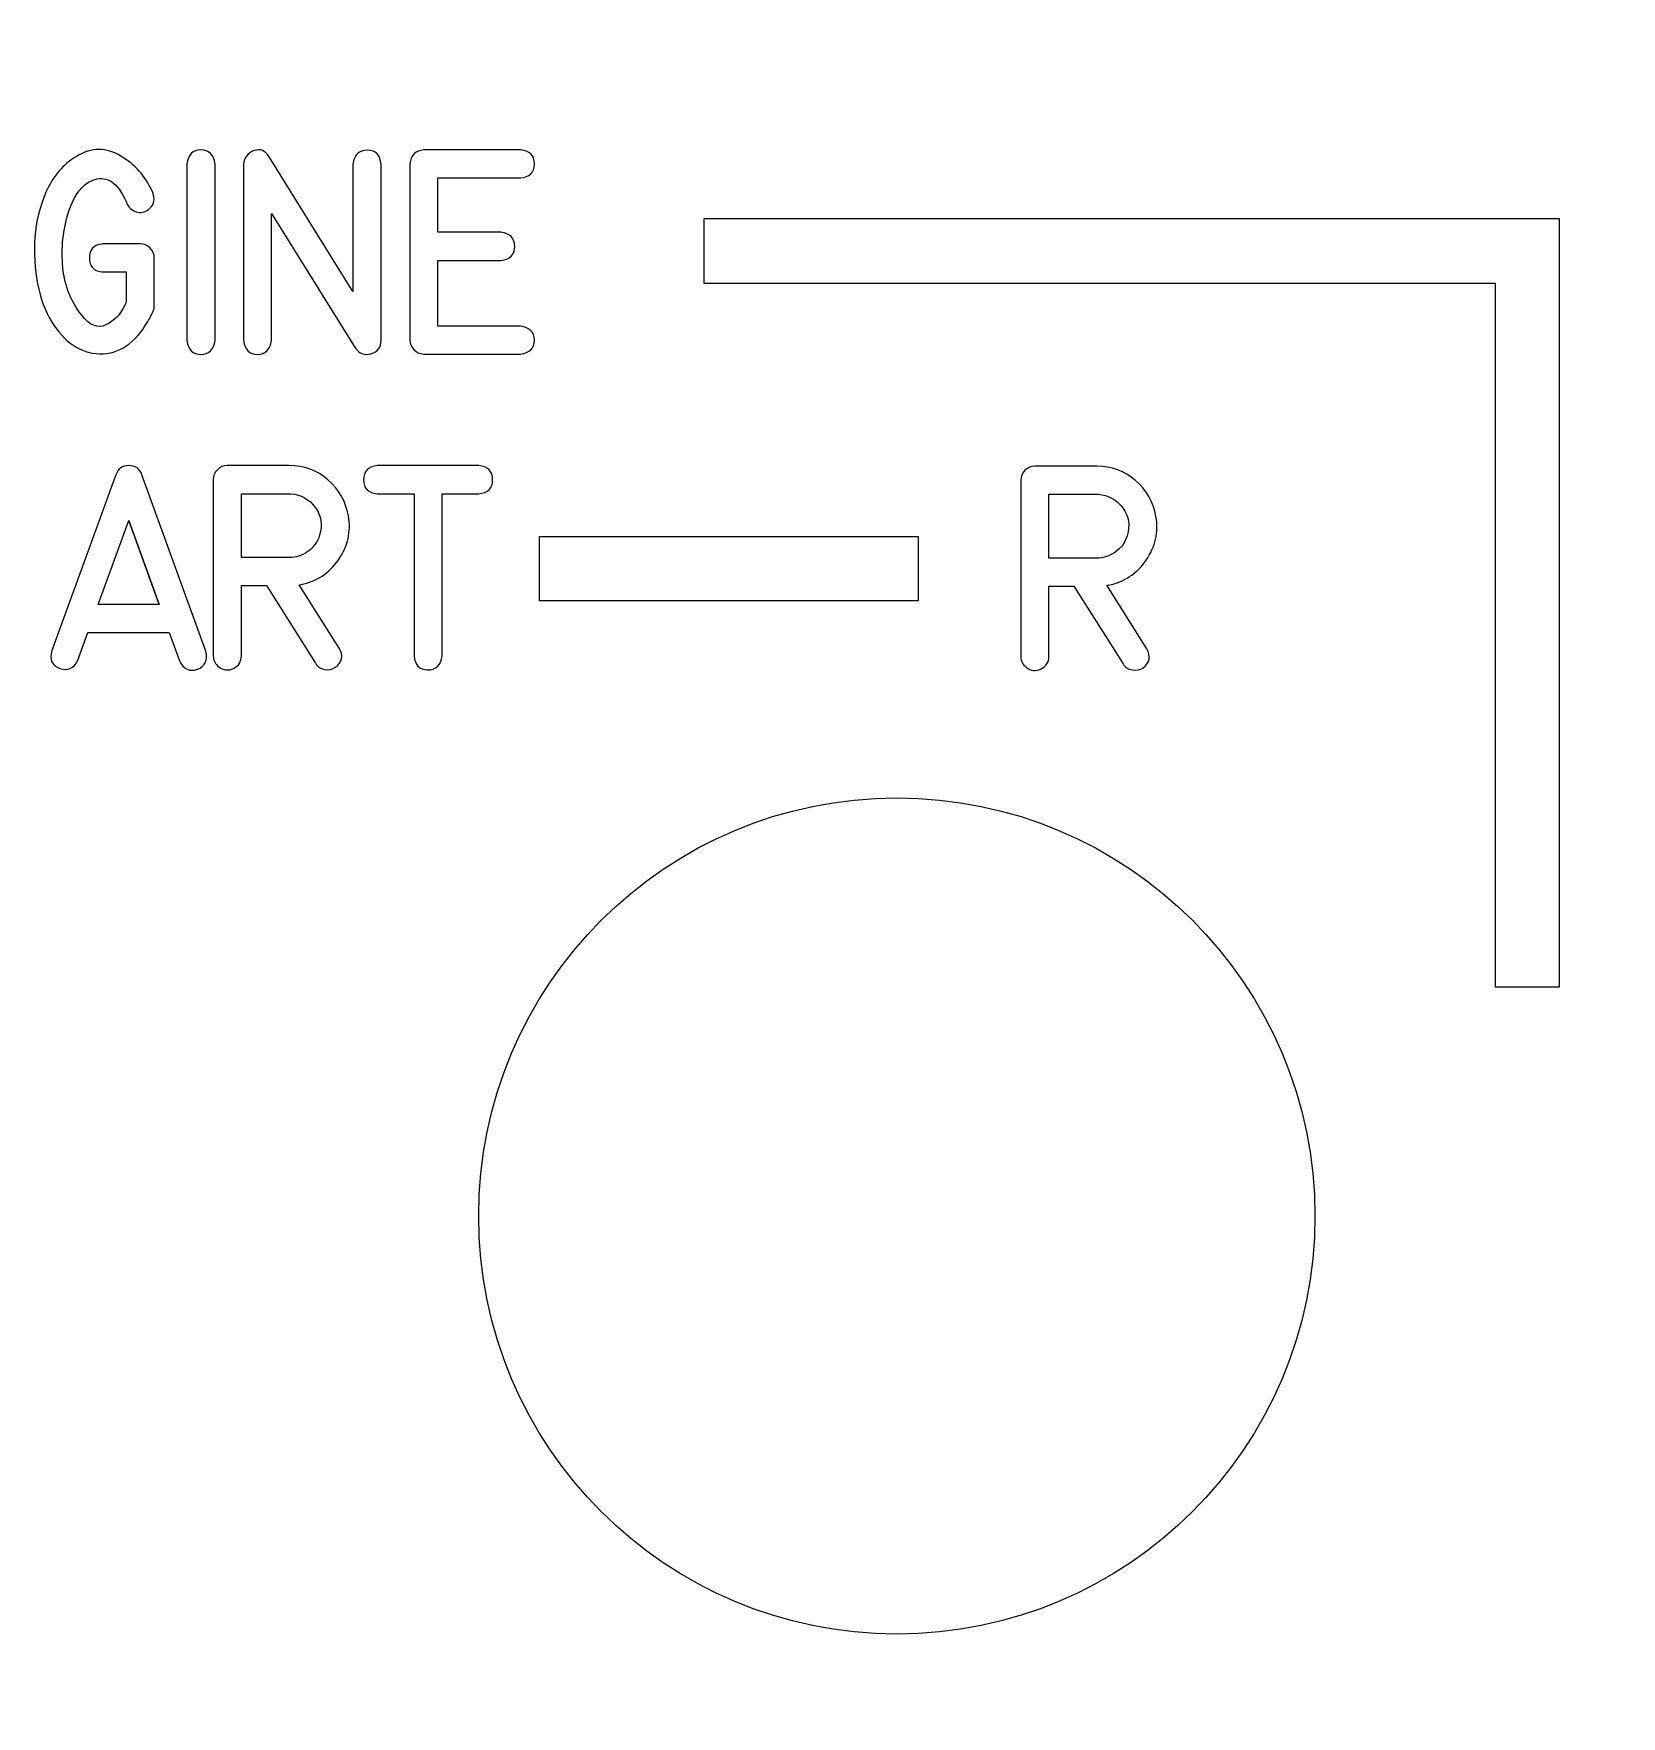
# Model space of a CAD drawing. Header units: millimetres. Extents: x -72 to 72, y -123 to 123.
# Drawn here: x -37.42 to -12.74, y 37.25 to 63.41 of the extents above; entities that cross this region are included whole.
import ezdxf

# ---------------------------------------------------------------- set-up
doc = ezdxf.new("R2010")
doc.units = ezdxf.units.MM
doc.header["$MEASUREMENT"] = 0
doc.layers.add('Layer 1', color=7, linetype='Continuous')

msp = doc.modelspace()

# ---------------------------------------------------------------- linework, layer by layer
at = {"layer": 'Layer 1', "color": 250, "lineweight": 9}
msp.add_ellipse((-24, 45.025), major_axis=(0, 6.5), ratio=1, dxfattribs=at)
at = {"layer": 'Layer 1', "lineweight": 9}
msp.add_open_spline([(70.725, 123.025), (70.725, 123.025), (-70.725, 123.025), (-70.725, 123.025), (-70.725, 123.025), (-71.1231, 123.0247), (-71.5047, 122.8663), (-71.786, 122.5847), (-71.786, 122.5847), (-72.0673, 122.303), (-72.2252, 121.923), (-72.225, 121.525), (-72.225, 121.525), (-72.225, 121.525), (-72.225, 117.0375), (-72.225, 117.0375), (-72.225, 117.0375), (-72.2247, 116.6394), (-72.0664, 116.2577), (-71.7847, 115.9764), (-71.7847, 115.9764), (-71.503, 115.6951), (-71.1231, 115.5372), (-70.725, 115.5375), (-70.725, 115.5375), (-70.725, 115.5375), (-68.2625, 115.5375), (-68.2625, 115.5375), (-68.2625, 115.5375), (-66.1189, 115.5375), (-64.1381, 114.3939), (-63.0663, 112.5375), (-63.0663, 112.5375), (-61.9945, 110.6811), (-61.9945, 108.3939), (-63.0663, 106.5375), (-63.0663, 106.5375), (-64.1381, 104.6811), (-66.1189, 103.5375), (-68.2625, 103.5375), (-68.2625, 103.5375), (-68.2625, 103.5375), (-70.725, 103.5375), (-70.725, 103.5375), (-70.725, 103.5375), (-71.1231, 103.5372), (-71.5047, 103.3788), (-71.786, 103.0972), (-71.786, 103.0972), (-72.0673, 102.8155), (-72.2252, 102.4355), (-72.225, 102.0375), (-72.225, 102.0375), (-72.225, 102.0375), (-72.225, 50.3625), (-72.225, 50.3625), (-72.225, 50.3625), (-72.2247, 49.9644), (-72.0664, 49.5827), (-71.7847, 49.3014), (-71.7847, 49.3014), (-71.503, 49.0201), (-71.1231, 48.8622), (-70.725, 48.8625), (-70.725, 48.8625), (-70.725, 48.8625), (-68.2625, 48.8625), (-68.2625, 48.8625), (-68.2625, 48.8625), (-66.1189, 48.8625), (-64.1381, 47.7189), (-63.0663, 45.8625), (-63.0663, 45.8625), (-61.9945, 44.0061), (-61.9945, 41.7189), (-63.0663, 39.8625), (-63.0663, 39.8625), (-64.1381, 38.0061), (-66.1189, 36.8625), (-68.2625, 36.8625), (-68.2625, 36.8625), (-68.2625, 36.8625), (-70.725, 36.8625), (-70.725, 36.8625), (-70.725, 36.8625), (-71.1231, 36.8622), (-71.5047, 36.7038), (-71.786, 36.4222), (-71.786, 36.4222), (-72.0673, 36.1405), (-72.2252, 35.7605), (-72.225, 35.3625), (-72.225, 35.3625), (-72.225, 35.3625), (-72.225, -35.3625), (-72.225, -35.3625), (-72.225, -35.3625), (-72.2247, -35.7606), (-72.0664, -36.1423), (-71.7847, -36.4236), (-71.7847, -36.4236), (-71.503, -36.7049), (-71.1231, -36.8628), (-70.725, -36.8625), (-70.725, -36.8625), (-70.725, -36.8625), (-68.2625, -36.8625), (-68.2625, -36.8625), (-68.2625, -36.8625), (-66.1189, -36.8625), (-64.1381, -38.0061), (-63.0663, -39.8625), (-63.0663, -39.8625), (-61.9945, -41.7189), (-61.9945, -44.0061), (-63.0663, -45.8625), (-63.0663, -45.8625), (-64.1381, -47.7189), (-66.1189, -48.8625), (-68.2625, -48.8625), (-68.2625, -48.8625), (-68.2625, -48.8625), (-70.725, -48.8625), (-70.725, -48.8625), (-70.725, -48.8625), (-71.1231, -48.8628), (-71.5047, -49.0212), (-71.786, -49.3028), (-71.786, -49.3028), (-72.0673, -49.5845), (-72.2252, -49.9645), (-72.225, -50.3625), (-72.225, -50.3625), (-72.225, -50.3625), (-72.225, -102.0375), (-72.225, -102.0375), (-72.225, -102.0375), (-72.2247, -102.4356), (-72.0664, -102.8173), (-71.7847, -103.0986), (-71.7847, -103.0986), (-71.503, -103.3799), (-71.1231, -103.5378), (-70.725, -103.5375), (-70.725, -103.5375), (-70.725, -103.5375), (-68.2625, -103.5375), (-68.2625, -103.5375), (-68.2625, -103.5375), (-66.1189, -103.5375), (-64.1381, -104.6811), (-63.0663, -106.5375), (-63.0663, -106.5375), (-61.9945, -108.3939), (-61.9945, -110.6811), (-63.0663, -112.5375), (-63.0663, -112.5375), (-64.1381, -114.3939), (-66.1189, -115.5375), (-68.2625, -115.5375), (-68.2625, -115.5375), (-68.2625, -115.5375), (-70.725, -115.5375), (-70.725, -115.5375), (-70.725, -115.5375), (-71.1231, -115.5378), (-71.5047, -115.6962), (-71.786, -115.9778), (-71.786, -115.9778), (-72.0673, -116.2595), (-72.2252, -116.6395), (-72.225, -117.0375), (-72.225, -117.0375), (-72.225, -117.0375), (-72.225, -121.525), (-72.225, -121.525), (-72.225, -121.525), (-72.2247, -121.9231), (-72.0664, -122.3048), (-71.7847, -122.5861), (-71.7847, -122.5861), (-71.503, -122.8674), (-71.1231, -123.0253), (-70.725, -123.025), (-70.725, -123.025), (-70.725, -123.025), (70.725, -123.025), (70.725, -123.025), (70.725, -123.025), (71.1231, -123.0248), (71.5048, -122.8664), (71.7861, -122.5847), (71.7861, -122.5847), (72.0674, -122.3031), (72.2253, -121.9231), (72.225, -121.525), (72.225, -121.525), (72.225, -121.525), (72.225, -117.0375), (72.225, -117.0375), (72.225, -117.0375), (72.2248, -116.6395), (72.0664, -116.2578), (71.7847, -115.9765), (71.7847, -115.9765), (71.5031, -115.6952), (71.1231, -115.5373), (70.725, -115.5375), (70.725, -115.5375), (70.725, -115.5375), (68.2625, -115.5375), (68.2625, -115.5375), (68.2625, -115.5375), (66.1189, -115.5375), (64.1382, -114.3939), (63.0664, -112.5375), (63.0664, -112.5375), (61.9946, -110.6811), (61.9946, -108.3939), (63.0664, -106.5375), (63.0664, -106.5375), (64.1382, -104.6811), (66.1189, -103.5375), (68.2625, -103.5375), (68.2625, -103.5375), (68.2625, -103.5375), (70.725, -103.5375), (70.725, -103.5375), (70.725, -103.5375), (71.1231, -103.5373), (71.5048, -103.3789), (71.7861, -103.0972), (71.7861, -103.0972), (72.0674, -102.8156), (72.2253, -102.4356), (72.225, -102.0375), (72.225, -102.0375), (72.225, -102.0375), (72.225, -50.3625), (72.225, -50.3625), (72.225, -50.3625), (72.2248, -49.9645), (72.0664, -49.5828), (71.7847, -49.3015), (71.7847, -49.3015), (71.5031, -49.0202), (71.1231, -48.8623), (70.725, -48.8625), (70.725, -48.8625), (70.725, -48.8625), (68.2625, -48.8625), (68.2625, -48.8625), (68.2625, -48.8625), (66.1189, -48.8625), (64.1382, -47.7189), (63.0664, -45.8625), (63.0664, -45.8625), (61.9946, -44.0061), (61.9946, -41.7189), (63.0664, -39.8625), (63.0664, -39.8625), (64.1382, -38.0061), (66.1189, -36.8625), (68.2625, -36.8625), (68.2625, -36.8625), (68.2625, -36.8625), (70.725, -36.8625), (70.725, -36.8625), (70.725, -36.8625), (71.1231, -36.8623), (71.5048, -36.7039), (71.7861, -36.4222), (71.7861, -36.4222), (72.0674, -36.1406), (72.2253, -35.7606), (72.225, -35.3625), (72.225, -35.3625), (72.225, -35.3625), (72.225, 35.3625), (72.225, 35.3625), (72.225, 35.3625), (72.2248, 35.7605), (72.0664, 36.1422), (71.7847, 36.4235), (71.7847, 36.4235), (71.5031, 36.7048), (71.1231, 36.8627), (70.725, 36.8625), (70.725, 36.8625), (70.725, 36.8625), (68.2625, 36.8625), (68.2625, 36.8625), (68.2625, 36.8625), (66.1189, 36.8625), (64.1382, 38.0061), (63.0664, 39.8625), (63.0664, 39.8625), (61.9946, 41.7189), (61.9946, 44.0061), (63.0664, 45.8625), (63.0664, 45.8625), (64.1382, 47.7189), (66.1189, 48.8625), (68.2625, 48.8625), (68.2625, 48.8625), (68.2625, 48.8625), (70.725, 48.8625), (70.725, 48.8625), (70.725, 48.8625), (71.1231, 48.8627), (71.5048, 49.0211), (71.7861, 49.3028), (71.7861, 49.3028), (72.0674, 49.5844), (72.2253, 49.9644), (72.225, 50.3625), (72.225, 50.3625), (72.225, 50.3625), (72.225, 102.0375), (72.225, 102.0375), (72.225, 102.0375), (72.2248, 102.4355), (72.0664, 102.8172), (71.7847, 103.0985), (71.7847, 103.0985), (71.5031, 103.3798), (71.1231, 103.5377), (70.725, 103.5375), (70.725, 103.5375), (70.725, 103.5375), (68.2625, 103.5375), (68.2625, 103.5375), (68.2625, 103.5375), (66.1189, 103.5375), (64.1382, 104.6811), (63.0664, 106.5375), (63.0664, 106.5375), (61.9946, 108.3939), (61.9946, 110.6811), (63.0664, 112.5375), (63.0664, 112.5375), (64.1382, 114.3939), (66.1189, 115.5375), (68.2625, 115.5375), (68.2625, 115.5375), (68.2625, 115.5375), (70.725, 115.5375), (70.725, 115.5375), (70.725, 115.5375), (71.1231, 115.5377), (71.5048, 115.6961), (71.7861, 115.9778), (71.7861, 115.9778), (72.0674, 116.2594), (72.2253, 116.6394), (72.225, 117.0375), (72.225, 117.0375), (72.225, 117.0375), (72.225, 121.525), (72.225, 121.525), (72.225, 121.525), (72.2248, 121.923), (72.0664, 122.3047), (71.7847, 122.586), (71.7847, 122.586), (71.5031, 122.8673), (71.1231, 123.0252), (70.725, 123.025)], degree=3, knots=[0, 0, 0, 0, 0.0107527, 0.0107527, 0.0107527, 0.0107527, 0.0215054, 0.0215054, 0.0215054, 0.0215054, 0.0322581, 0.0322581, 0.0322581, 0.0322581, 0.0430108, 0.0430108, 0.0430108, 0.0430108, 0.0537634, 0.0537634, 0.0537634, 0.0537634, 0.0645161, 0.0645161, 0.0645161, 0.0645161, 0.0752688, 0.0752688, 0.0752688, 0.0752688, 0.0860215, 0.0860215, 0.0860215, 0.0860215, 0.0967742, 0.0967742, 0.0967742, 0.0967742, 0.1075269, 0.1075269, 0.1075269, 0.1075269, 0.1182796, 0.1182796, 0.1182796, 0.1182796, 0.1290323, 0.1290323, 0.1290323, 0.1290323, 0.1397849, 0.1397849, 0.1397849, 0.1397849, 0.1505376, 0.1505376, 0.1505376, 0.1505376, 0.1612903, 0.1612903, 0.1612903, 0.1612903, 0.172043, 0.172043, 0.172043, 0.172043, 0.1827957, 0.1827957, 0.1827957, 0.1827957, 0.1935484, 0.1935484, 0.1935484, 0.1935484, 0.2043011, 0.2043011, 0.2043011, 0.2043011, 0.2150538, 0.2150538, 0.2150538, 0.2150538, 0.2258065, 0.2258065, 0.2258065, 0.2258065, 0.2365591, 0.2365591, 0.2365591, 0.2365591, 0.2473118, 0.2473118, 0.2473118, 0.2473118, 0.2580645, 0.2580645, 0.2580645, 0.2580645, 0.2688172, 0.2688172, 0.2688172, 0.2688172, 0.2795699, 0.2795699, 0.2795699, 0.2795699, 0.2903226, 0.2903226, 0.2903226, 0.2903226, 0.3010753, 0.3010753, 0.3010753, 0.3010753, 0.311828, 0.311828, 0.311828, 0.311828, 0.3225806, 0.3225806, 0.3225806, 0.3225806, 0.3333333, 0.3333333, 0.3333333, 0.3333333, 0.344086, 0.344086, 0.344086, 0.344086, 0.3548387, 0.3548387, 0.3548387, 0.3548387, 0.3655914, 0.3655914, 0.3655914, 0.3655914, 0.3763441, 0.3763441, 0.3763441, 0.3763441, 0.3870968, 0.3870968, 0.3870968, 0.3870968, 0.3978495, 0.3978495, 0.3978495, 0.3978495, 0.4086022, 0.4086022, 0.4086022, 0.4086022, 0.4193548, 0.4193548, 0.4193548, 0.4193548, 0.4301075, 0.4301075, 0.4301075, 0.4301075, 0.4408602, 0.4408602, 0.4408602, 0.4408602, 0.4516129, 0.4516129, 0.4516129, 0.4516129, 0.4623656, 0.4623656, 0.4623656, 0.4623656, 0.4731183, 0.4731183, 0.4731183, 0.4731183, 0.483871, 0.483871, 0.483871, 0.483871, 0.4946237, 0.4946237, 0.4946237, 0.4946237, 0.5053763, 0.5053763, 0.5053763, 0.5053763, 0.516129, 0.516129, 0.516129, 0.516129, 0.5268817, 0.5268817, 0.5268817, 0.5268817, 0.5376344, 0.5376344, 0.5376344, 0.5376344, 0.5483871, 0.5483871, 0.5483871, 0.5483871, 0.5591398, 0.5591398, 0.5591398, 0.5591398, 0.5698925, 0.5698925, 0.5698925, 0.5698925, 0.5806452, 0.5806452, 0.5806452, 0.5806452, 0.5913978, 0.5913978, 0.5913978, 0.5913978, 0.6021505, 0.6021505, 0.6021505, 0.6021505, 0.6129032, 0.6129032, 0.6129032, 0.6129032, 0.6236559, 0.6236559, 0.6236559, 0.6236559, 0.6344086, 0.6344086, 0.6344086, 0.6344086, 0.6451613, 0.6451613, 0.6451613, 0.6451613, 0.655914, 0.655914, 0.655914, 0.655914, 0.6666667, 0.6666667, 0.6666667, 0.6666667, 0.6774194, 0.6774194, 0.6774194, 0.6774194, 0.688172, 0.688172, 0.688172, 0.688172, 0.6989247, 0.6989247, 0.6989247, 0.6989247, 0.7096774, 0.7096774, 0.7096774, 0.7096774, 0.7204301, 0.7204301, 0.7204301, 0.7204301, 0.7311828, 0.7311828, 0.7311828, 0.7311828, 0.7419355, 0.7419355, 0.7419355, 0.7419355, 0.7526882, 0.7526882, 0.7526882, 0.7526882, 0.7634409, 0.7634409, 0.7634409, 0.7634409, 0.7741935, 0.7741935, 0.7741935, 0.7741935, 0.7849462, 0.7849462, 0.7849462, 0.7849462, 0.7956989, 0.7956989, 0.7956989, 0.7956989, 0.8064516, 0.8064516, 0.8064516, 0.8064516, 0.8172043, 0.8172043, 0.8172043, 0.8172043, 0.827957, 0.827957, 0.827957, 0.827957, 0.8387097, 0.8387097, 0.8387097, 0.8387097, 0.8494624, 0.8494624, 0.8494624, 0.8494624, 0.8602151, 0.8602151, 0.8602151, 0.8602151, 0.8709677, 0.8709677, 0.8709677, 0.8709677, 0.8817204, 0.8817204, 0.8817204, 0.8817204, 0.8924731, 0.8924731, 0.8924731, 0.8924731, 0.9032258, 0.9032258, 0.9032258, 0.9032258, 0.9139785, 0.9139785, 0.9139785, 0.9139785, 0.9247312, 0.9247312, 0.9247312, 0.9247312, 0.9354839, 0.9354839, 0.9354839, 0.9354839, 0.9462366, 0.9462366, 0.9462366, 0.9462366, 0.9569892, 0.9569892, 0.9569892, 0.9569892, 0.9677419, 0.9677419, 0.9677419, 0.9677419, 0.9784946, 0.9784946, 0.9784946, 0.9784946, 1, 1, 1, 1], dxfattribs=at)
at = {"layer": 'Layer 1', "color": 240, "lineweight": 9}
for points, knots in [([(-36.3495, 59.7018), (-36.3495, 59.7018), (-36.3633, 59.7034), (-36.3633, 59.7034), (-36.3633, 59.7034), (-36.4898, 59.7187), (-36.5527, 59.7907), (-36.5527, 59.9188), (-36.5527, 59.9188), (-36.5527, 60.0468), (-36.4898, 60.1188), (-36.3633, 60.1341), (-36.3633, 60.1341), (-36.3633, 60.1341), (-36.3495, 60.1373), (-36.3495, 60.1373), (-36.3495, 60.1373), (-36.3495, 60.1373), (-36.3358, 60.1373), (-36.3358, 60.1373), (-36.3358, 60.1373), (-36.3358, 60.1373), (-35.7638, 60.1373), (-35.7638, 60.1373), (-35.7638, 60.1373), (-35.7034, 60.1373), (-35.6521, 60.1161), (-35.6092, 60.0733), (-35.6092, 60.0733), (-35.5664, 60.0304), (-35.5452, 59.9786), (-35.5452, 59.9188), (-35.5452, 59.9188), (-35.5452, 59.9188), (-35.5452, 59.1329), (-35.5452, 59.1329), (-35.5452, 59.1329), (-35.5452, 59.1329), (-35.5637, 59.0927), (-35.5637, 59.0927), (-35.5637, 59.0927), (-35.5637, 59.0927), (-35.5743, 59.0679), (-35.5743, 59.0679), (-35.5743, 59.0679), (-35.5743, 59.0679), (-35.5854, 59.0446), (-35.5854, 59.0446), (-35.5854, 59.0446), (-35.5854, 59.0446), (-35.5976, 59.0213), (-35.5976, 59.0213), (-35.5976, 59.0213), (-35.5976, 59.0213), (-35.6103, 58.998), (-35.6103, 58.998), (-35.6103, 58.998), (-35.6103, 58.998), (-35.6209, 58.9747), (-35.6209, 58.9747), (-35.6209, 58.9747), (-35.6209, 58.9747), (-35.6336, 58.9514), (-35.6336, 58.9514), (-35.6336, 58.9514), (-35.6336, 58.9514), (-35.6473, 58.9282), (-35.6473, 58.9282), (-35.6473, 58.9282), (-35.8479, 58.5874), (-36.0971, 58.4207), (-36.3945, 58.4281), (-36.3945, 58.4281), (-36.6924, 58.436), (-36.9422, 58.6043), (-37.1449, 58.9329), (-37.1449, 58.9329), (-37.2412, 59.089), (-37.3121, 59.2843), (-37.3587, 59.5198), (-37.3587, 59.5198), (-37.4052, 59.7547), (-37.4195, 59.995), (-37.4005, 60.2405), (-37.4005, 60.2405), (-37.382, 60.486), (-37.3248, 60.7194), (-37.2296, 60.9411), (-37.2296, 60.9411), (-37.1338, 61.1628), (-36.9909, 61.339), (-36.8009, 61.4692), (-36.8009, 61.4692), (-36.5628, 61.6306), (-36.3316, 61.6491), (-36.1061, 61.5258), (-36.1061, 61.5258), (-35.8807, 61.402), (-35.7124, 61.229), (-35.6008, 61.0057), (-35.6008, 61.0057), (-35.6008, 61.0057), (-35.5886, 60.9808), (-35.5886, 60.9808), (-35.5886, 60.9808), (-35.5886, 60.9808), (-35.5791, 60.9591), (-35.5791, 60.9591), (-35.5791, 60.9591), (-35.5791, 60.9591), (-35.5669, 60.9358), (-35.5669, 60.9358), (-35.5669, 60.9358), (-35.5315, 60.8379), (-35.5452, 60.7575), (-35.6071, 60.6956), (-35.6071, 60.6956), (-35.6669, 60.6368), (-35.732, 60.6146), (-35.8024, 60.6294), (-35.8024, 60.6294), (-35.8728, 60.6448), (-35.9267, 60.686), (-35.9654, 60.7543), (-35.9654, 60.7543), (-36.086, 61.0543), (-36.2416, 61.1851), (-36.4326, 61.1464), (-36.4326, 61.1464), (-36.6231, 61.1083), (-36.766, 60.9522), (-36.8613, 60.6786), (-36.8613, 60.6786), (-36.9544, 60.4141), (-36.9909, 60.1294), (-36.9713, 59.8251), (-36.9713, 59.8251), (-36.9517, 59.5208), (-36.8523, 59.2552), (-36.6734, 59.0292), (-36.6734, 59.0292), (-36.5506, 58.871), (-36.4257, 58.8202), (-36.2982, 58.8768), (-36.2982, 58.8768), (-36.1712, 58.934), (-36.0712, 59.0398), (-35.9977, 59.1949), (-35.9977, 59.1949), (-35.9977, 59.1949), (-35.9807, 59.2287), (-35.9807, 59.2287), (-35.9807, 59.2287), (-35.9807, 59.2287), (-35.9807, 59.7018), (-35.9807, 59.7018), (-35.9807, 59.7018), (-35.9807, 59.7018), (-36.3495, 59.7018), (-36.3495, 59.7018)], [0, 0, 0, 0, 0.0243902, 0.0243902, 0.0243902, 0.0243902, 0.0487805, 0.0487805, 0.0487805, 0.0487805, 0.0731707, 0.0731707, 0.0731707, 0.0731707, 0.097561, 0.097561, 0.097561, 0.097561, 0.1219512, 0.1219512, 0.1219512, 0.1219512, 0.1463415, 0.1463415, 0.1463415, 0.1463415, 0.1707317, 0.1707317, 0.1707317, 0.1707317, 0.195122, 0.195122, 0.195122, 0.195122, 0.2195122, 0.2195122, 0.2195122, 0.2195122, 0.2439024, 0.2439024, 0.2439024, 0.2439024, 0.2682927, 0.2682927, 0.2682927, 0.2682927, 0.2926829, 0.2926829, 0.2926829, 0.2926829, 0.3170732, 0.3170732, 0.3170732, 0.3170732, 0.3414634, 0.3414634, 0.3414634, 0.3414634, 0.3658537, 0.3658537, 0.3658537, 0.3658537, 0.3902439, 0.3902439, 0.3902439, 0.3902439, 0.4146341, 0.4146341, 0.4146341, 0.4146341, 0.4390244, 0.4390244, 0.4390244, 0.4390244, 0.4634146, 0.4634146, 0.4634146, 0.4634146, 0.4878049, 0.4878049, 0.4878049, 0.4878049, 0.5121951, 0.5121951, 0.5121951, 0.5121951, 0.5365854, 0.5365854, 0.5365854, 0.5365854, 0.5609756, 0.5609756, 0.5609756, 0.5609756, 0.5853659, 0.5853659, 0.5853659, 0.5853659, 0.6097561, 0.6097561, 0.6097561, 0.6097561, 0.6341463, 0.6341463, 0.6341463, 0.6341463, 0.6585366, 0.6585366, 0.6585366, 0.6585366, 0.6829268, 0.6829268, 0.6829268, 0.6829268, 0.7073171, 0.7073171, 0.7073171, 0.7073171, 0.7317073, 0.7317073, 0.7317073, 0.7317073, 0.7560976, 0.7560976, 0.7560976, 0.7560976, 0.7804878, 0.7804878, 0.7804878, 0.7804878, 0.804878, 0.804878, 0.804878, 0.804878, 0.8292683, 0.8292683, 0.8292683, 0.8292683, 0.8536585, 0.8536585, 0.8536585, 0.8536585, 0.8780488, 0.8780488, 0.8780488, 0.8780488, 0.902439, 0.902439, 0.902439, 0.902439, 0.9268293, 0.9268293, 0.9268293, 0.9268293, 0.9512195, 0.9512195, 0.9512195, 0.9512195, 1, 1, 1, 1]), ([(-34.5996, 58.6366), (-34.6224, 58.4911), (-34.6959, 58.4186), (-34.8203, 58.4191), (-34.8203, 58.4191), (-34.9452, 58.4196), (-35.0182, 58.4921), (-35.0399, 58.6366), (-35.0399, 58.6366), (-35.0399, 58.6366), (-35.0399, 61.3777), (-35.0399, 61.3777), (-35.0399, 61.3777), (-35.0182, 61.5232), (-34.9452, 61.5967), (-34.8203, 61.5973), (-34.8203, 61.5973), (-34.6959, 61.5978), (-34.6224, 61.5242), (-34.5996, 61.3777), (-34.5996, 61.3777), (-34.5996, 61.3777), (-34.5996, 58.6366), (-34.5996, 58.6366)], [0, 0, 0, 0, 0.1428571, 0.1428571, 0.1428571, 0.1428571, 0.2857143, 0.2857143, 0.2857143, 0.2857143, 0.4285714, 0.4285714, 0.4285714, 0.4285714, 0.5714286, 0.5714286, 0.5714286, 0.5714286, 0.7142857, 0.7142857, 0.7142857, 0.7142857, 1, 1, 1, 1]), ([(-32.0184, 58.6366), (-32.0184, 58.5281), (-32.0708, 58.4593), (-32.1756, 58.4297), (-32.1756, 58.4297), (-32.2809, 58.4006), (-32.3618, 58.4313), (-32.42, 58.5223), (-32.42, 58.5223), (-32.42, 58.5223), (-33.7223, 60.6104), (-33.7223, 60.6104), (-33.7223, 60.6104), (-33.7223, 60.6104), (-33.7223, 58.6366), (-33.7223, 58.6366), (-33.7223, 58.6366), (-33.7451, 58.4921), (-33.8181, 58.4196), (-33.9414, 58.4196), (-33.9414, 58.4196), (-34.0652, 58.4196), (-34.1377, 58.4921), (-34.1594, 58.6366), (-34.1594, 58.6366), (-34.1594, 58.6366), (-34.1594, 61.3745), (-34.1594, 61.3745), (-34.1594, 61.3745), (-34.1441, 61.4819), (-34.089, 61.5528), (-33.9943, 61.5872), (-33.9943, 61.5872), (-33.8996, 61.6211), (-33.8207, 61.5888), (-33.7578, 61.4909), (-33.7578, 61.4909), (-33.7578, 61.4909), (-32.4555, 59.3996), (-32.4555, 59.3996), (-32.4555, 59.3996), (-32.4555, 59.3996), (-32.4555, 61.3745), (-32.4555, 61.3745), (-32.4555, 61.3745), (-32.4359, 61.5221), (-32.3608, 61.5957), (-32.2301, 61.5941), (-32.2301, 61.5941), (-32.0994, 61.5925), (-32.029, 61.5195), (-32.0184, 61.3745), (-32.0184, 61.3745), (-32.0184, 61.3745), (-32.0184, 58.6366), (-32.0184, 58.6366)], [0, 0, 0, 0, 0.0666667, 0.0666667, 0.0666667, 0.0666667, 0.1333333, 0.1333333, 0.1333333, 0.1333333, 0.2, 0.2, 0.2, 0.2, 0.2666667, 0.2666667, 0.2666667, 0.2666667, 0.3333333, 0.3333333, 0.3333333, 0.3333333, 0.4, 0.4, 0.4, 0.4, 0.4666667, 0.4666667, 0.4666667, 0.4666667, 0.5333333, 0.5333333, 0.5333333, 0.5333333, 0.6, 0.6, 0.6, 0.6, 0.6666667, 0.6666667, 0.6666667, 0.6666667, 0.7333333, 0.7333333, 0.7333333, 0.7333333, 0.8, 0.8, 0.8, 0.8, 0.8666667, 0.8666667, 0.8666667, 0.8666667, 1, 1, 1, 1]), ([(-29.8525, 61.1655), (-29.8525, 61.1655), (-31.1379, 61.1655), (-31.1379, 61.1655), (-31.1379, 61.1655), (-31.1379, 61.1655), (-31.1379, 60.3172), (-31.1379, 60.3172), (-31.1379, 60.3172), (-31.1379, 60.3172), (-30.1579, 60.3172), (-30.1579, 60.3172), (-30.1579, 60.3172), (-30.0113, 60.2955), (-29.9383, 60.222), (-29.9388, 60.0966), (-29.9388, 60.0966), (-29.9393, 59.9706), (-30.0124, 59.8976), (-30.1579, 59.877), (-30.1579, 59.877), (-30.1579, 59.877), (-31.1379, 59.877), (-31.1379, 59.877), (-31.1379, 59.877), (-31.1379, 59.877), (-31.1379, 58.8583), (-31.1379, 58.8583), (-31.1379, 58.8583), (-31.1379, 58.8583), (-29.8525, 58.8583), (-29.8525, 58.8583), (-29.8525, 58.8583), (-29.707, 58.8366), (-29.634, 58.7641), (-29.634, 58.6398), (-29.634, 58.6398), (-29.634, 58.5159), (-29.707, 58.4434), (-29.8525, 58.4228), (-29.8525, 58.4228), (-29.8525, 58.4228), (-31.3533, 58.4228), (-31.3533, 58.4228), (-31.3533, 58.4228), (-31.4824, 58.4392), (-31.5559, 58.5128), (-31.5734, 58.6429), (-31.5734, 58.6429), (-31.5734, 58.6429), (-31.5734, 61.3808), (-31.5734, 61.3808), (-31.5734, 61.3808), (-31.5538, 61.5174), (-31.4803, 61.5893), (-31.3533, 61.5978), (-31.3533, 61.5978), (-31.3533, 61.5978), (-29.8525, 61.5978), (-29.8525, 61.5978), (-29.8525, 61.5978), (-29.707, 61.5867), (-29.634, 61.5137), (-29.6345, 61.3798), (-29.6345, 61.3798), (-29.6351, 61.2459), (-29.7081, 61.1745), (-29.8525, 61.1655)], [0, 0, 0, 0, 0.0555556, 0.0555556, 0.0555556, 0.0555556, 0.1111111, 0.1111111, 0.1111111, 0.1111111, 0.1666667, 0.1666667, 0.1666667, 0.1666667, 0.2222222, 0.2222222, 0.2222222, 0.2222222, 0.2777778, 0.2777778, 0.2777778, 0.2777778, 0.3333333, 0.3333333, 0.3333333, 0.3333333, 0.3888889, 0.3888889, 0.3888889, 0.3888889, 0.4444444, 0.4444444, 0.4444444, 0.4444444, 0.5, 0.5, 0.5, 0.5, 0.5555556, 0.5555556, 0.5555556, 0.5555556, 0.6111111, 0.6111111, 0.6111111, 0.6111111, 0.6666667, 0.6666667, 0.6666667, 0.6666667, 0.7222222, 0.7222222, 0.7222222, 0.7222222, 0.7777778, 0.7777778, 0.7777778, 0.7777778, 0.8333333, 0.8333333, 0.8333333, 0.8333333, 0.8888889, 0.8888889, 0.8888889, 0.8888889, 1, 1, 1, 1]), ([(-13.7, 59.5249), (-13.7, 59.5249), (-13.7, 48.5863), (-13.7, 48.5863), (-13.7, 48.5863), (-13.7, 48.5863), (-14.7, 48.5863), (-14.7, 48.5863), (-14.7, 48.5863), (-14.7, 48.5863), (-14.7, 59.5249), (-14.7, 59.5249), (-14.7, 59.5249), (-14.7, 59.5249), (-26.9986, 59.5249), (-26.9986, 59.5249), (-26.9986, 59.5249), (-26.9986, 59.5249), (-26.9986, 60.5249), (-26.9986, 60.5249), (-26.9986, 60.5249), (-26.9986, 60.5249), (-14.7, 60.5249), (-14.7, 60.5249), (-14.7, 60.5249), (-14.7, 60.5249), (-13.7, 60.5249), (-13.7, 60.5249), (-13.7, 60.5249), (-13.7, 60.5249), (-13.7, 59.5249), (-13.7, 59.5249)], [0, 0, 0, 0, 0.1111111, 0.1111111, 0.1111111, 0.1111111, 0.2222222, 0.2222222, 0.2222222, 0.2222222, 0.3333333, 0.3333333, 0.3333333, 0.3333333, 0.4444444, 0.4444444, 0.4444444, 0.4444444, 0.5555556, 0.5555556, 0.5555556, 0.5555556, 0.6666667, 0.6666667, 0.6666667, 0.6666667, 0.7777778, 0.7777778, 0.7777778, 0.7777778, 1, 1, 1, 1]), ([(-37.1386, 53.8139), (-36.9735, 54.27), (-36.8079, 54.7256), (-36.6422, 55.1807), (-36.6422, 55.1807), (-36.4761, 55.6358), (-36.3099, 56.0914), (-36.1438, 56.547), (-36.1438, 56.547), (-36.1094, 56.6412), (-36.0416, 56.6888), (-35.9406, 56.6899), (-35.9406, 56.6899), (-35.839, 56.691), (-35.7707, 56.6433), (-35.7358, 56.547), (-35.7358, 56.547), (-35.7358, 56.547), (-34.742, 53.8065), (-34.742, 53.8065), (-34.742, 53.8065), (-34.7113, 53.6604), (-34.7557, 53.5668), (-34.8753, 53.5244), (-34.8753, 53.5244), (-34.9955, 53.4816), (-35.0875, 53.5255), (-35.1532, 53.6546), (-35.1532, 53.6546), (-35.1532, 53.6546), (-35.3124, 54.098), (-35.3124, 54.098), (-35.3124, 54.098), (-35.3124, 54.098), (-36.5761, 54.098), (-36.5761, 54.098), (-36.5761, 54.098), (-36.5761, 54.098), (-36.7311, 53.6652), (-36.7311, 53.6652), (-36.7311, 53.6652), (-36.7973, 53.535), (-36.8915, 53.4927), (-37.0132, 53.5377), (-37.0132, 53.5377), (-37.1354, 53.5821), (-37.1772, 53.6747), (-37.1386, 53.8139)], [0, 0, 0, 0, 0.0769231, 0.0769231, 0.0769231, 0.0769231, 0.1538462, 0.1538462, 0.1538462, 0.1538462, 0.2307692, 0.2307692, 0.2307692, 0.2307692, 0.3076923, 0.3076923, 0.3076923, 0.3076923, 0.3846154, 0.3846154, 0.3846154, 0.3846154, 0.4615385, 0.4615385, 0.4615385, 0.4615385, 0.5384615, 0.5384615, 0.5384615, 0.5384615, 0.6153846, 0.6153846, 0.6153846, 0.6153846, 0.6923077, 0.6923077, 0.6923077, 0.6923077, 0.7692308, 0.7692308, 0.7692308, 0.7692308, 0.8461538, 0.8461538, 0.8461538, 0.8461538, 1, 1, 1, 1]), ([(-32.6693, 53.8515), (-32.6031, 53.7345), (-32.6217, 53.6366), (-32.7248, 53.5567), (-32.7248, 53.5567), (-32.7746, 53.5218), (-32.8317, 53.5096), (-32.8963, 53.5213), (-32.8963, 53.5213), (-32.9609, 53.5324), (-33.0079, 53.5646), (-33.0381, 53.617), (-33.0381, 53.617), (-33.0381, 53.617), (-33.8022, 54.8251), (-33.8022, 54.8251), (-33.8022, 54.8251), (-33.8022, 54.8251), (-34.1901, 54.8251), (-34.1901, 54.8251), (-34.1901, 54.8251), (-34.1901, 54.8251), (-34.1901, 53.7334), (-34.1901, 53.7334), (-34.1901, 53.7334), (-34.1901, 53.6435), (-34.2309, 53.5789), (-34.3123, 53.5387), (-34.3123, 53.5387), (-34.3944, 53.499), (-34.4706, 53.5064), (-34.542, 53.5615), (-34.542, 53.5615), (-34.5986, 53.6038), (-34.6272, 53.661), (-34.6272, 53.7334), (-34.6272, 53.7334), (-34.6272, 53.7334), (-34.6272, 56.4729), (-34.6272, 56.4729), (-34.6272, 56.4729), (-34.6272, 56.5327), (-34.606, 56.5841), (-34.5642, 56.6264), (-34.5642, 56.6264), (-34.5224, 56.6687), (-34.4711, 56.6899), (-34.4102, 56.6899), (-34.4102, 56.6899), (-34.4102, 56.6899), (-33.4477, 56.6899), (-33.4477, 56.6899), (-33.4477, 56.6899), (-33.2159, 56.6899), (-33.0148, 56.6163), (-32.8444, 56.4692), (-32.8444, 56.4692), (-32.674, 56.3216), (-32.5677, 56.1348), (-32.5264, 55.9083), (-32.5264, 55.9083), (-32.483, 55.6654), (-32.5343, 55.4384), (-32.6809, 55.2273), (-32.6809, 55.2273), (-32.827, 55.0156), (-33.0212, 54.8876), (-33.263, 54.8421), (-33.263, 54.8421), (-33.263, 54.8421), (-33.2926, 54.8373), (-33.2926, 54.8373), (-33.2926, 54.8373), (-33.2926, 54.8373), (-32.6693, 53.8515), (-32.6693, 53.8515)], [0, 0, 0, 0, 0.05, 0.05, 0.05, 0.05, 0.1, 0.1, 0.1, 0.1, 0.15, 0.15, 0.15, 0.15, 0.2, 0.2, 0.2, 0.2, 0.25, 0.25, 0.25, 0.25, 0.3, 0.3, 0.3, 0.3, 0.35, 0.35, 0.35, 0.35, 0.4, 0.4, 0.4, 0.4, 0.45, 0.45, 0.45, 0.45, 0.5, 0.5, 0.5, 0.5, 0.55, 0.55, 0.55, 0.55, 0.6, 0.6, 0.6, 0.6, 0.65, 0.65, 0.65, 0.65, 0.7, 0.7, 0.7, 0.7, 0.75, 0.75, 0.75, 0.75, 0.8, 0.8, 0.8, 0.8, 0.85, 0.85, 0.85, 0.85, 0.9, 0.9, 0.9, 0.9, 1, 1, 1, 1]), ([(-31.5051, 53.7319), (-31.5051, 53.7319), (-31.5051, 56.2528), (-31.5051, 56.2528), (-31.5051, 56.2528), (-31.5051, 56.2528), (-32.0739, 56.2528), (-32.0739, 56.2528), (-32.0739, 56.2528), (-32.2184, 56.2639), (-32.2909, 56.3369), (-32.2904, 56.4703), (-32.2904, 56.4703), (-32.2898, 56.6042), (-32.2173, 56.6777), (-32.0739, 56.6899), (-32.0739, 56.6899), (-32.0739, 56.6899), (-30.5002, 56.6899), (-30.5002, 56.6899), (-30.5002, 56.6899), (-30.3579, 56.6788), (-30.2859, 56.6052), (-30.2854, 56.4703), (-30.2854, 56.4703), (-30.2848, 56.3359), (-30.3568, 56.2629), (-30.5002, 56.2528), (-30.5002, 56.2528), (-30.5002, 56.2528), (-31.0675, 56.2528), (-31.0675, 56.2528), (-31.0675, 56.2528), (-31.0675, 56.2528), (-31.0675, 53.7319), (-31.0675, 53.7319), (-31.0675, 53.7319), (-31.0913, 53.5853), (-31.1675, 53.5128), (-31.2966, 53.5149), (-31.2966, 53.5149), (-31.4252, 53.517), (-31.4945, 53.5895), (-31.5051, 53.7319)], [0, 0, 0, 0, 0.0833333, 0.0833333, 0.0833333, 0.0833333, 0.1666667, 0.1666667, 0.1666667, 0.1666667, 0.25, 0.25, 0.25, 0.25, 0.3333333, 0.3333333, 0.3333333, 0.3333333, 0.4166667, 0.4166667, 0.4166667, 0.4166667, 0.5, 0.5, 0.5, 0.5, 0.5833333, 0.5833333, 0.5833333, 0.5833333, 0.6666667, 0.6666667, 0.6666667, 0.6666667, 0.75, 0.75, 0.75, 0.75, 0.8333333, 0.8333333, 0.8333333, 0.8333333, 1, 1, 1, 1]), ([(-20.1142, 53.8433), (-20.048, 53.7263), (-20.0666, 53.6284), (-20.1697, 53.5485), (-20.1697, 53.5485), (-20.2195, 53.5136), (-20.2766, 53.5014), (-20.3412, 53.5131), (-20.3412, 53.5131), (-20.4058, 53.5242), (-20.4528, 53.5564), (-20.483, 53.6088), (-20.483, 53.6088), (-20.483, 53.6088), (-21.2471, 54.8169), (-21.2471, 54.8169), (-21.2471, 54.8169), (-21.2471, 54.8169), (-21.635, 54.8169), (-21.635, 54.8169), (-21.635, 54.8169), (-21.635, 54.8169), (-21.635, 53.7252), (-21.635, 53.7252), (-21.635, 53.7252), (-21.635, 53.6353), (-21.6758, 53.5707), (-21.7572, 53.5305), (-21.7572, 53.5305), (-21.8393, 53.4908), (-21.9155, 53.4982), (-21.9869, 53.5533), (-21.9869, 53.5533), (-22.0435, 53.5956), (-22.0721, 53.6528), (-22.0721, 53.7252), (-22.0721, 53.7252), (-22.0721, 53.7252), (-22.0721, 56.4647), (-22.0721, 56.4647), (-22.0721, 56.4647), (-22.0721, 56.5245), (-22.0509, 56.5759), (-22.0091, 56.6182), (-22.0091, 56.6182), (-21.9673, 56.6605), (-21.916, 56.6817), (-21.8551, 56.6817), (-21.8551, 56.6817), (-21.8551, 56.6817), (-20.8926, 56.6817), (-20.8926, 56.6817), (-20.8926, 56.6817), (-20.6608, 56.6817), (-20.4597, 56.6081), (-20.2893, 56.461), (-20.2893, 56.461), (-20.1189, 56.3134), (-20.0126, 56.1266), (-19.9713, 55.9001), (-19.9713, 55.9001), (-19.9279, 55.6572), (-19.9792, 55.4302), (-20.1258, 55.2191), (-20.1258, 55.2191), (-20.2719, 55.0074), (-20.4661, 54.8794), (-20.7079, 54.8339), (-20.7079, 54.8339), (-20.7079, 54.8339), (-20.7375, 54.8291), (-20.7375, 54.8291), (-20.7375, 54.8291), (-20.7375, 54.8291), (-20.1142, 53.8433), (-20.1142, 53.8433)], [0, 0, 0, 0, 0.05, 0.05, 0.05, 0.05, 0.1, 0.1, 0.1, 0.1, 0.15, 0.15, 0.15, 0.15, 0.2, 0.2, 0.2, 0.2, 0.25, 0.25, 0.25, 0.25, 0.3, 0.3, 0.3, 0.3, 0.35, 0.35, 0.35, 0.35, 0.4, 0.4, 0.4, 0.4, 0.45, 0.45, 0.45, 0.45, 0.5, 0.5, 0.5, 0.5, 0.55, 0.55, 0.55, 0.55, 0.6, 0.6, 0.6, 0.6, 0.65, 0.65, 0.65, 0.65, 0.7, 0.7, 0.7, 0.7, 0.75, 0.75, 0.75, 0.75, 0.8, 0.8, 0.8, 0.8, 0.85, 0.85, 0.85, 0.85, 0.9, 0.9, 0.9, 0.9, 1, 1, 1, 1]), ([(-33.4477, 55.2606), (-33.3419, 55.2606), (-33.2445, 55.2924), (-33.1551, 55.3569), (-33.1551, 55.3569), (-33.0656, 55.421), (-33.0058, 55.5046), (-32.9746, 55.6078), (-32.9746, 55.6078), (-32.9259, 55.767), (-32.9482, 55.911), (-33.0413, 56.0396), (-33.0413, 56.0396), (-33.1344, 56.1681), (-33.2625, 56.2391), (-33.4255, 56.2528), (-33.4255, 56.2528), (-33.4255, 56.2528), (-34.1901, 56.2528), (-34.1901, 56.2528), (-34.1901, 56.2528), (-34.1901, 56.2528), (-34.1901, 55.2606), (-34.1901, 55.2606), (-34.1901, 55.2606), (-34.1901, 55.2606), (-33.4477, 55.2606), (-33.4477, 55.2606)], [0, 0, 0, 0, 0.125, 0.125, 0.125, 0.125, 0.25, 0.25, 0.25, 0.25, 0.375, 0.375, 0.375, 0.375, 0.5, 0.5, 0.5, 0.5, 0.625, 0.625, 0.625, 0.625, 0.75, 0.75, 0.75, 0.75, 1, 1, 1, 1]), ([(-20.8926, 55.2524), (-20.7868, 55.2524), (-20.6894, 55.2842), (-20.6, 55.3487), (-20.6, 55.3487), (-20.5105, 55.4128), (-20.4507, 55.4964), (-20.4195, 55.5996), (-20.4195, 55.5996), (-20.3708, 55.7588), (-20.3931, 55.9028), (-20.4862, 56.0314), (-20.4862, 56.0314), (-20.5793, 56.1599), (-20.7074, 56.2309), (-20.8704, 56.2446), (-20.8704, 56.2446), (-20.8704, 56.2446), (-21.635, 56.2446), (-21.635, 56.2446), (-21.635, 56.2446), (-21.635, 56.2446), (-21.635, 55.2524), (-21.635, 55.2524), (-21.635, 55.2524), (-21.635, 55.2524), (-20.8926, 55.2524), (-20.8926, 55.2524)], [0, 0, 0, 0, 0.125, 0.125, 0.125, 0.125, 0.25, 0.25, 0.25, 0.25, 0.375, 0.375, 0.375, 0.375, 0.5, 0.5, 0.5, 0.5, 0.625, 0.625, 0.625, 0.625, 0.75, 0.75, 0.75, 0.75, 1, 1, 1, 1]), ([(-35.4707, 54.5335), (-35.4707, 54.5335), (-35.9421, 55.8358), (-35.9421, 55.8358), (-35.9421, 55.8358), (-35.9421, 55.8358), (-36.4163, 54.5335), (-36.4163, 54.5335), (-36.4163, 54.5335), (-36.4163, 54.5335), (-35.4707, 54.5335), (-35.4707, 54.5335)], [0, 0, 0, 0, 0.25, 0.25, 0.25, 0.25, 0.5, 0.5, 0.5, 0.5, 1, 1, 1, 1]), ([(-35.9421, 55.8358), (-35.9421, 55.8358), (-35.4707, 54.5335), (-35.4707, 54.5335), (-35.4707, 54.5335), (-35.4707, 54.5335), (-35.9421, 55.8358), (-35.9421, 55.8358)], [0, 0, 0, 0, 0.3333333, 0.3333333, 0.3333333, 0.3333333, 1, 1, 1, 1]), ([(-23.6662, 55.5863), (-23.6662, 55.5863), (-29.5583, 55.5863), (-29.5583, 55.5863), (-29.5583, 55.5863), (-29.5583, 55.5863), (-29.5583, 54.5863), (-29.5583, 54.5863), (-29.5583, 54.5863), (-29.5583, 54.5863), (-23.6662, 54.5863), (-23.6662, 54.5863), (-23.6662, 54.5863), (-23.6662, 54.5863), (-23.6662, 55.5863), (-23.6662, 55.5863)], [0, 0, 0, 0, 0.2, 0.2, 0.2, 0.2, 0.4, 0.4, 0.4, 0.4, 0.6, 0.6, 0.6, 0.6, 1, 1, 1, 1])]:
    msp.add_open_spline(points, degree=3, knots=knots, dxfattribs=at)

doc.saveas('drawing.dxf')
